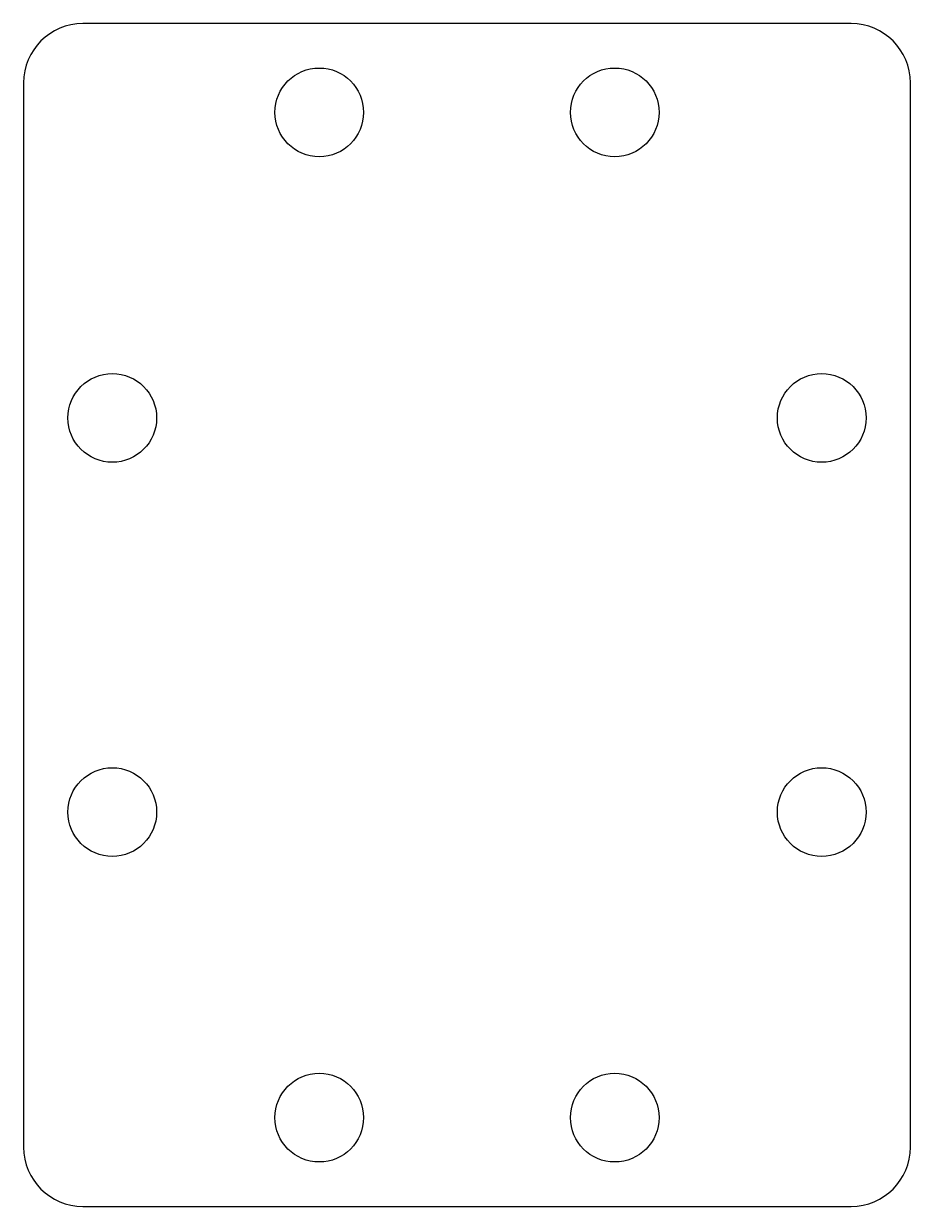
# Model space of a CAD drawing. Header units: metres. Extents: x -15 to 15, y -20 to 20.
import ezdxf

# ---------------------------------------------------------------- set-up
doc = ezdxf.new("R2010")
doc.units = ezdxf.units.M

msp = doc.modelspace()

# ---------------------------------------------------------------- linework, layer by layer
at = {"layer": 'PARAMETRIX'}
for p, q in [((13, 20), (-13, 20)), ((-15, 18), (-15, -18)), ((15, -18), (15, 18)), ((-13, -20), (13, -20))]:
    msp.add_line(p, q, dxfattribs=at)
for centre in [(-5, 17), (5, 17), (-12, 6.6667), (12, 6.6667), (-12, -6.6667), (12, -6.6667), (-5, -17), (5, -17)]:
    msp.add_circle(centre, 1.5, dxfattribs=at)
for centre, start, end in [((-13, 18), 90, 180), ((13, 18), 0, 90), ((-13, -18), 180, 270), ((13, -18), 270, 0)]:
    msp.add_arc(centre, 2, start, end, dxfattribs=at)

doc.saveas('drawing.dxf')
